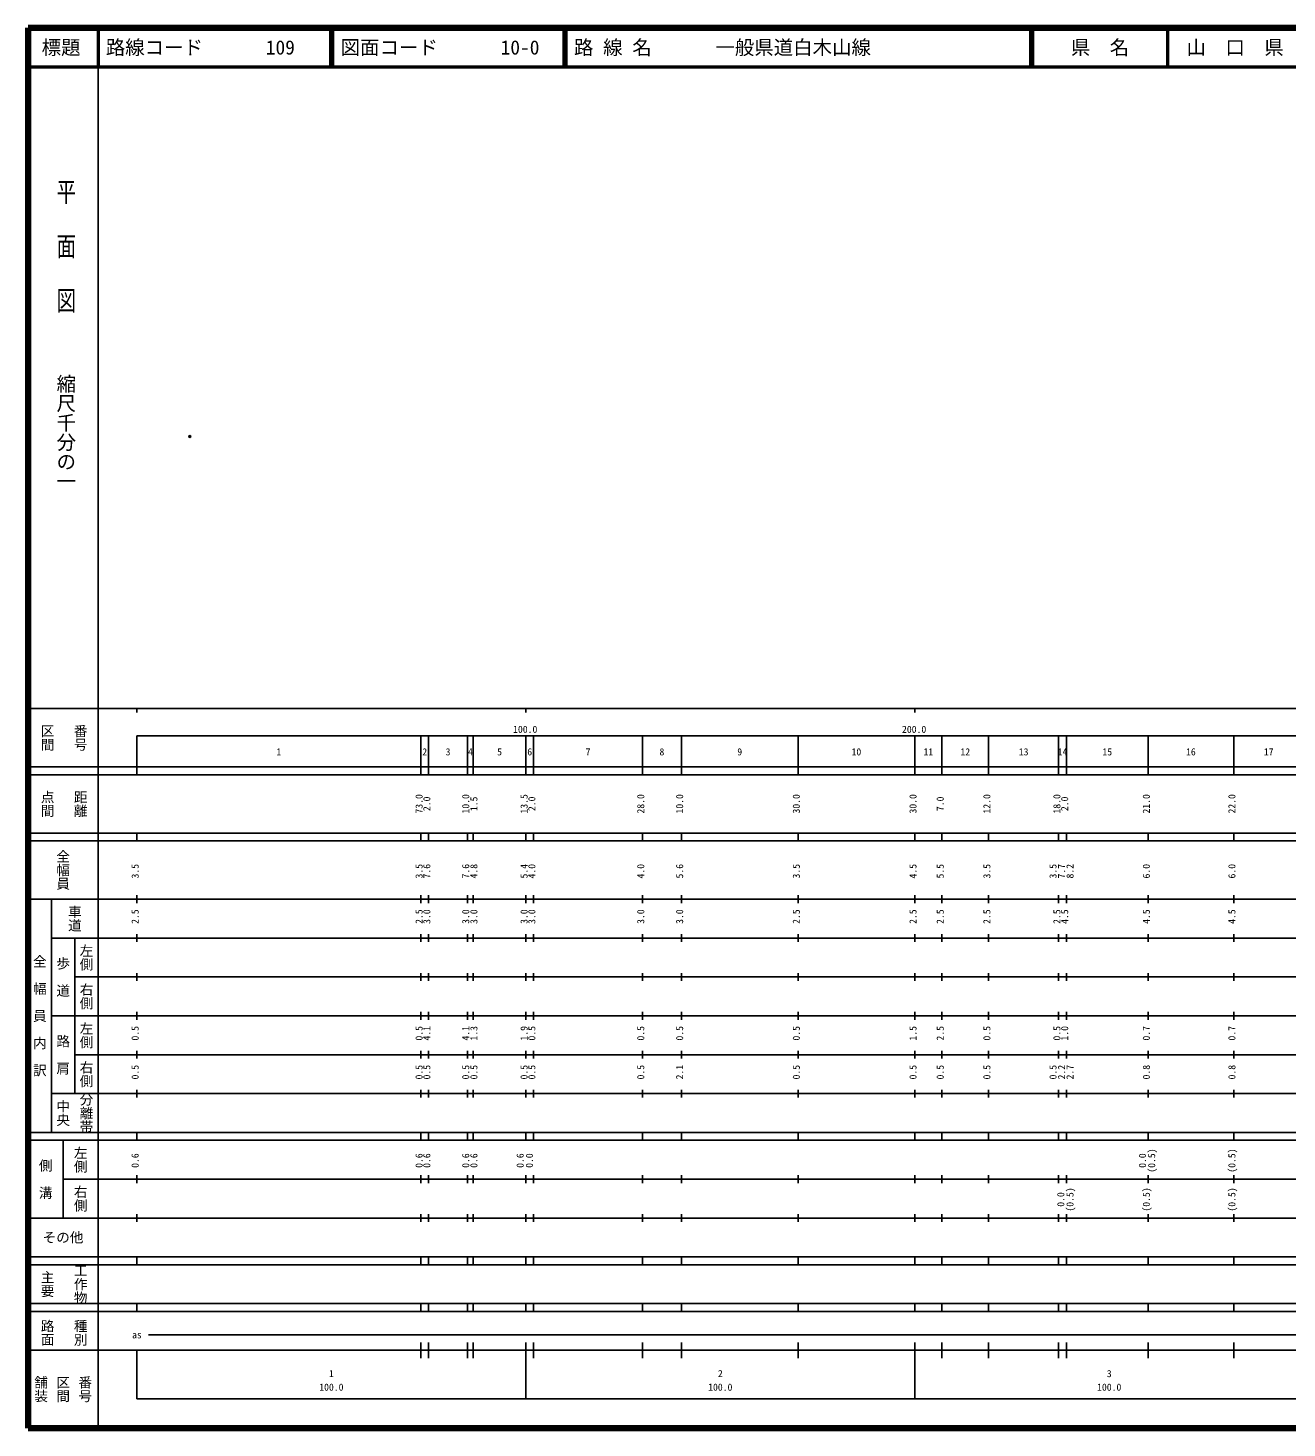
# Model space of a CAD drawing. Units: millimetres on the paper. Extents: x 40 to 680, y 20 to 380.
# Drawn here: x 40 to 363.7, y 20 to 380 of the extents above; entities that cross this region are included whole.
import ezdxf
from ezdxf.enums import TextEntityAlignment as Align

# ---------------------------------------------------------------- set-up
doc = ezdxf.new("R2010")
doc.units = ezdxf.units.MM
doc.header["$PDMODE"] = 32
doc.header["$PDSIZE"] = 0.5
doc.layers.add('M-OTRS', color=6, linetype='Continuous')
doc.layers.add('M-TTL-TXT', color=7, linetype='Continuous')
for name, color, linetype, lineweight in [('M-TTL', 2, 'Continuous', 140), ('M-TTL-BAND', 7, 'Continuous', 25), ('M-TTL-LINE', 7, 'Continuous', 50)]:
    doc.layers.add(name, color=color, linetype=linetype, lineweight=lineweight)
doc.styles.add('@ＭＳ ゴシック', font='')
doc.styles.add('ＭＳ ゴシック', font='')
doc.styles.get('@ＭＳ ゴシック').set_extended_font_data('@MS Gothic')
doc.styles.get('ＭＳ ゴシック').set_extended_font_data('MS Gothic')

msp = doc.modelspace()

# ---------------------------------------------------------------- linework, layer by layer
at = {"layer": 'M-OTRS'}
msp.add_point((81.578, 274.964), dxfattribs=at)
at = {"layer": 'M-TTL'}
for p, q in [((40, 380), (40, 20)), ((680, 380), (40, 380)), ((40, 20), (680, 20))]:
    msp.add_line(p, q, dxfattribs=at)
at = {"layer": 'M-TTL-BAND'}
for p, q in [((58, 370), (58, 20)), ((40, 205), (579, 205)), ((68, 205), (68, 204)), ((168, 205), (168, 204)), ((268, 205), (268, 204)), ((68, 198), (579, 198)), ((68, 198), (68, 188)), ((141, 188), (141, 198)), ((143, 188), (143, 198)), ((153, 188), (153, 198)), ((154.5, 188), (154.5, 198)), ((168, 188), (168, 198)), ((170, 188), (170, 198)), ((198, 188), (198, 198)), ((208, 188), (208, 198)), ((238, 188), (238, 198)), ((268, 188), (268, 198)), ((275, 188), (275, 198)), ((287, 188), (287, 198)), ((305, 188), (305, 198)), ((307, 188), (307, 198)), ((328, 188), (328, 198)), ((350, 188), (350, 198)), ((40, 190), (579, 190)), ((40, 188), (579, 188)), ((40, 173), (579, 173)), ((68, 171), (68, 173)), ((141, 171), (141, 173)), ((143, 171), (143, 173)), ((153, 171), (153, 173)), ((154.5, 171), (154.5, 173)), ((168, 171), (168, 173)), ((170, 171), (170, 173)), ((198, 171), (198, 173)), ((208, 171), (208, 173)), ((238, 171), (238, 173)), ((268, 171), (268, 173)), ((275, 171), (275, 173)), ((287, 171), (287, 173)), ((305, 171), (305, 173)), ((307, 171), (307, 173)), ((328, 171), (328, 173)), ((350, 171), (350, 173)), ((40, 171), (579, 171)), ((40, 156), (579, 156)), ((46, 96), (46, 156)), ((68, 155), (68, 157)), ((141, 155), (141, 157)), ((143, 155), (143, 157)), ((153, 155), (153, 157)), ((154.5, 155), (154.5, 157)), ((168, 155), (168, 157)), ((170, 155), (170, 157)), ((198, 155), (198, 157)), ((208, 155), (208, 157)), ((238, 155), (238, 157)), ((268, 155), (268, 157)), ((275, 155), (275, 157)), ((287, 155), (287, 157)), ((305, 155), (305, 157)), ((307, 155), (307, 157)), ((328, 155), (328, 157)), ((350, 155), (350, 157)), ((46, 146), (579, 146)), ((52, 146), (52, 106)), ((68, 145), (68, 147)), ((141, 145), (141, 147)), ((143, 145), (143, 147)), ((153, 145), (153, 147)), ((154.5, 145), (154.5, 147)), ((168, 145), (168, 147)), ((170, 145), (170, 147)), ((198, 145), (198, 147)), ((208, 145), (208, 147)), ((238, 145), (238, 147)), ((268, 145), (268, 147)), ((275, 145), (275, 147)), ((287, 145), (287, 147)), ((305, 145), (305, 147)), ((307, 145), (307, 147)), ((328, 145), (328, 147)), ((350, 145), (350, 147)), ((68, 135), (68, 137)), ((141, 135), (141, 137)), ((143, 135), (143, 137)), ((153, 135), (153, 137)), ((154.5, 135), (154.5, 137)), ((168, 135), (168, 137)), ((170, 135), (170, 137)), ((198, 135), (198, 137)), ((208, 135), (208, 137)), ((238, 135), (238, 137)), ((268, 135), (268, 137)), ((275, 135), (275, 137)), ((287, 135), (287, 137)), ((305, 135), (305, 137)), ((307, 135), (307, 137)), ((328, 135), (328, 137)), ((350, 135), (350, 137)), ((52, 136), (579, 136)), ((46, 126), (579, 126)), ((68, 125), (68, 127)), ((141, 125), (141, 127)), ((143, 125), (143, 127)), ((153, 125), (153, 127)), ((154.5, 125), (154.5, 127)), ((168, 125), (168, 127)), ((170, 125), (170, 127)), ((198, 125), (198, 127)), ((208, 125), (208, 127)), ((238, 125), (238, 127)), ((268, 125), (268, 127)), ((275, 125), (275, 127)), ((287, 125), (287, 127)), ((305, 125), (305, 127)), ((307, 125), (307, 127)), ((328, 125), (328, 127)), ((350, 125), (350, 127)), ((52, 116), (579, 116)), ((68, 115), (68, 117)), ((141, 115), (141, 117)), ((143, 115), (143, 117)), ((153, 115), (153, 117)), ((154.5, 115), (154.5, 117)), ((168, 115), (168, 117)), ((170, 115), (170, 117)), ((198, 115), (198, 117)), ((208, 115), (208, 117)), ((238, 115), (238, 117)), ((268, 115), (268, 117)), ((275, 115), (275, 117)), ((287, 115), (287, 117)), ((305, 115), (305, 117)), ((307, 115), (307, 117)), ((328, 115), (328, 117)), ((350, 115), (350, 117)), ((46, 106), (579, 106)), ((68, 105), (68, 107)), ((141, 105), (141, 107)), ((143, 105), (143, 107)), ((153, 105), (153, 107)), ((154.5, 105), (154.5, 107)), ((168, 105), (168, 107)), ((170, 105), (170, 107)), ((198, 105), (198, 107)), ((208, 105), (208, 107)), ((238, 105), (238, 107)), ((268, 105), (268, 107)), ((275, 105), (275, 107)), ((287, 105), (287, 107)), ((305, 105), (305, 107)), ((307, 105), (307, 107)), ((328, 105), (328, 107)), ((350, 105), (350, 107)), ((40, 96), (579, 96)), ((40, 94), (579, 94)), ((49, 94), (49, 74)), ((68, 94), (68, 96)), ((141, 94), (141, 96)), ((143, 94), (143, 96)), ((153, 94), (153, 96)), ((154.5, 94), (154.5, 96)), ((168, 94), (168, 96)), ((170, 94), (170, 96)), ((198, 94), (198, 96)), ((208, 94), (208, 96)), ((238, 94), (238, 96)), ((268, 94), (268, 96)), ((275, 94), (275, 96)), ((287, 94), (287, 96)), ((305, 94), (305, 96)), ((307, 94), (307, 96)), ((328, 94), (328, 96)), ((350, 94), (350, 96)), ((49, 84), (579, 84)), ((68, 83), (68, 85)), ((141, 83), (141, 85)), ((143, 83), (143, 85)), ((153, 83), (153, 85)), ((154.5, 83), (154.5, 85)), ((168, 83), (168, 85)), ((170, 83), (170, 85)), ((198, 83), (198, 85)), ((208, 83), (208, 85)), ((238, 83), (238, 85)), ((268, 83), (268, 85)), ((275, 83), (275, 85)), ((287, 83), (287, 85)), ((305, 83), (305, 85)), ((307, 83), (307, 85)), ((328, 83), (328, 85)), ((350, 83), (350, 85)), ((40, 74), (579, 74)), ((68, 73), (68, 75)), ((141, 73), (141, 75)), ((143, 73), (143, 75)), ((153, 73), (153, 75)), ((154.5, 73), (154.5, 75)), ((168, 73), (168, 75)), ((170, 73), (170, 75)), ((198, 73), (198, 75)), ((208, 73), (208, 75)), ((238, 73), (238, 75)), ((268, 73), (268, 75)), ((275, 73), (275, 75)), ((287, 73), (287, 75)), ((305, 73), (305, 75)), ((307, 73), (307, 75)), ((328, 73), (328, 75)), ((350, 73), (350, 75)), ((40, 64), (579, 64)), ((40, 62), (579, 62)), ((68, 62), (68, 64)), ((141, 62), (141, 64)), ((143, 62), (143, 64)), ((153, 62), (153, 64)), ((154.5, 62), (154.5, 64)), ((168, 62), (168, 64)), ((170, 62), (170, 64)), ((198, 62), (198, 64)), ((208, 62), (208, 64)), ((238, 62), (238, 64)), ((268, 62), (268, 64)), ((275, 62), (275, 64)), ((287, 62), (287, 64)), ((305, 62), (305, 64)), ((307, 62), (307, 64)), ((328, 62), (328, 64)), ((350, 62), (350, 64)), ((40, 52), (579, 52)), ((68, 50), (68, 52)), ((141, 50), (141, 52)), ((143, 50), (143, 52)), ((153, 50), (153, 52)), ((154.5, 50), (154.5, 52)), ((168, 50), (168, 52)), ((170, 50), (170, 52)), ((198, 50), (198, 52)), ((208, 50), (208, 52)), ((238, 50), (238, 52)), ((268, 50), (268, 52)), ((275, 50), (275, 52)), ((287, 50), (287, 52)), ((305, 50), (305, 52)), ((307, 50), (307, 52)), ((328, 50), (328, 52)), ((350, 50), (350, 52)), ((40, 50), (579, 50)), ((71, 44), (565, 44)), ((40, 40), (579, 40)), ((68, 40), (68, 27.5)), ((141, 38), (141, 42)), ((143, 38), (143, 42)), ((153, 38), (153, 42)), ((154.5, 38), (154.5, 42)), ((168, 27.5), (168, 42)), ((170, 38), (170, 42)), ((198, 38), (198, 42)), ((208, 38), (208, 42)), ((238, 38), (238, 42)), ((268, 27.5), (268, 42)), ((275, 38), (275, 42)), ((287, 38), (287, 42)), ((305, 38), (305, 42)), ((307, 38), (307, 42)), ((328, 38), (328, 42)), ((350, 38), (350, 42)), ((68, 27.5), (579, 27.5))]:
    msp.add_line(p, q, dxfattribs=at)
at = {"layer": 'M-TTL-LINE'}
for p, q in [((58, 380), (58, 370)), ((117.75, 380), (117.75, 370)), ((118.25, 380), (118.25, 370)), ((177.75, 380), (177.75, 370)), ((178.25, 380), (178.25, 370)), ((297.75, 380), (297.75, 370)), ((298.25, 380), (298.25, 370)), ((333, 380), (333, 370)), ((40, 370), (680, 370))]:
    msp.add_line(p, q, dxfattribs=at)

# ---------------------------------------------------------------- texts
at = {"layer": 'M-TTL-BAND', "style": '@ＭＳ ゴシック', "width": 1.4}
msp.add_text('平  面  図', height=3.666, rotation=270, dxfattribs=at).set_placement((49.777, 306.475), align=Align.MIDDLE_RIGHT)
at = {"layer": 'M-TTL-BAND', "style": '@ＭＳ ゴシック'}
msp.add_text('縮尺千分の一', height=3.666, rotation=270, dxfattribs=at).set_placement((49.777, 261.03), align=Align.MIDDLE_RIGHT)
for s, p in [('区間', (45, 197.5)), ('番号', (53.5, 197.5)), ('点間', (45, 180.5)), ('距離', (53.5, 180.5)), ('全幅員', (49, 163.5)), ('車道', (52, 151)), ('左側', (55, 141)), ('全\u3000幅\u3000員\u3000内\u3000訳', (43, 126)), ('歩\u3000道', (49, 136)), ('右側', (55, 131)), ('左側', (55, 121)), ('路\u3000肩', (49, 116)), ('右側', (55, 111)), ('分離帯', (55, 101)), ('中央', (49, 101)), ('左側', (53.5, 89)), ('側\u3000溝', (44.5, 84)), ('右側', (53.5, 79)), ('工作物', (53.5, 57)), ('主要', (45, 57)), ('路面', (45, 44.5)), ('種別', (53.5, 44.5)), ('舗装', (43.333, 30)), ('区間', (49, 30)), ('番号', (54.667, 30))]:
    msp.add_text(s, height=2.566, rotation=270, dxfattribs=at).set_placement(p, align=Align.MIDDLE_CENTER)
at = {"layer": 'M-TTL-BAND', "style": 'ＭＳ ゴシック'}
for s, p in [('100.0', (167.844, 198.195)), ('200.0', (267.844, 198.195)), ('1', (104.5, 192.405)), ('2', (142, 192.405)), ('3', (148, 192.405)), ('4', (153.75, 192.405)), ('5', (161.25, 192.405)), ('6', (169, 192.405)), ('7', (184, 192.405)), ('8', (203, 192.405)), ('9', (223, 192.405)), ('10', (253, 192.405)), ('11', (271.5, 192.405)), ('12', (281, 192.405)), ('13', (296, 192.405)), ('14', (306, 192.405)), ('15', (317.5, 192.405)), ('16', (339, 192.405)), ('17', (359, 192.405)), ('as', (68, 42.5)), ('1', (118, 32.523)), ('2', (218, 32.523)), ('3', (318, 32.523)), ('100.0', (118, 29.033)), ('100.0', (218, 29.033)), ('100.0', (318, 29.033))]:
    msp.add_text(s, height=1.833, dxfattribs=at).set_placement(p, align=Align.BOTTOM_CENTER)
for s, p in [('73.0', (142, 180.5)), ('2.0', (144, 180.5)), ('10.0', (154, 180.5)), ('1.5', (156.1, 180.5)), ('13.5', (169, 180.5)), ('2.0', (171, 180.5)), ('28.0', (199, 180.5)), ('10.0', (209, 180.5)), ('30.0', (239, 180.5)), ('30.0', (269, 180.5)), ('7.0', (276, 180.5)), ('12.0', (288, 180.5)), ('18.0', (306, 180.5)), ('2.0', (308, 180.5)), ('21.0', (329, 180.5)), ('22.0', (351, 180.5)), ('3.5', (69, 163.174)), ('3.5', (142, 163.174)), ('7.6', (144, 163.174)), ('7.6', (154, 163.174)), ('4.8', (156.1, 163.174)), ('5.4', (169, 163.174)), ('4.0', (171, 163.174)), ('4.0', (199, 163.174)), ('5.6', (209, 163.174)), ('3.5', (239, 163.174)), ('4.5', (269, 163.174)), ('5.5', (276, 163.174)), ('3.5', (288, 163.174)), ('3.5', (305, 163.174)), ('7.7', (307.2, 163.174)), ('8.2', (309.37, 163.174)), ('6.0', (329, 163.174)), ('6.0', (351, 163.174)), ('2.5', (69, 151.5)), ('2.5', (142, 151.5)), ('3.0', (144, 151.5)), ('3.0', (154, 151.5)), ('3.0', (156.1, 151.5)), ('3.0', (169, 151.5)), ('3.0', (171, 151.5)), ('3.0', (199, 151.5)), ('3.0', (209, 151.5)), ('2.5', (239, 151.5)), ('2.5', (269, 151.5)), ('2.5', (276, 151.5)), ('2.5', (288, 151.5)), ('2.5', (306, 151.5)), ('4.5', (308, 151.5)), ('4.5', (329, 151.5)), ('4.5', (351, 151.5)), ('0.5', (69, 121.5)), ('0.5', (142, 121.5)), ('4.1', (144, 121.5)), ('4.1', (154, 121.5)), ('1.3', (156.1, 121.5)), ('1.9', (169, 121.5)), ('0.5', (171, 121.5)), ('0.5', (199, 121.5)), ('0.5', (209, 121.5)), ('0.5', (239, 121.5)), ('1.5', (269, 121.5)), ('2.5', (276, 121.5)), ('0.5', (288, 121.5)), ('0.5', (306, 121.5)), ('1.0', (308, 121.5)), ('0.7', (329, 121.5)), ('0.7', (351, 121.5)), ('0.5', (69, 111.5)), ('0.5', (142, 111.5)), ('0.5', (144, 111.5)), ('0.5', (154, 111.5)), ('0.5', (156.1, 111.5)), ('0.5', (169, 111.5)), ('0.5', (171, 111.5)), ('0.5', (199, 111.5)), ('2.1', (209, 111.5)), ('0.5', (239, 111.5)), ('0.5', (269, 111.5)), ('0.5', (276, 111.5)), ('0.5', (288, 111.5)), ('0.5', (305, 111.5)), ('2.2', (307.2, 111.5)), ('2.7', (309.37, 111.5)), ('0.8', (329, 111.5)), ('0.8', (351, 111.5)), ('0.6', (69, 88.764)), ('0.6', (142, 88.764)), ('0.6', (144, 88.764)), ('0.6', (154, 88.764)), ('0.6', (156.1, 88.764)), ('0.6', (168, 88.764)), ('0.0', (170.37, 88.764)), ('0.0', (328, 88.764)), ('(0.5)', (330.37, 88.764)), ('(0.5)', (351, 88.764)), ('0.0', (307, 78.764)), ('(0.5)', (309.37, 78.764)), ('(0.5)', (329, 78.764)), ('(0.5)', (351, 78.764))]:
    msp.add_text(s, height=1.833, rotation=90, dxfattribs=at).set_placement(p, align=Align.BOTTOM_CENTER)
msp.add_text('その他', height=2.566, dxfattribs=at).set_placement((49, 69), align=Align.MIDDLE_CENTER)
at = {"layer": 'M-TTL-TXT', "style": 'ＭＳ ゴシック'}
for s, p in [('標題', (48.5, 375)), ('県\u3000名', (315.625, 375)), ('山\u3000口\u3000県', (350.375, 375))]:
    msp.add_text(s, height=3.666, dxfattribs=at).set_placement(p, align=Align.MIDDLE_CENTER)
for s, p in [('路線コード', (60, 375)), ('109', (101.142, 375)), ('図面コード', (120.38, 375)), ('10-0', (161.521, 375)), ('路 線 名', (180.38, 375)), ('一般県道白木山線', (216.734, 375))]:
    msp.add_text(s, height=3.666, dxfattribs=at).set_placement(p, align=Align.MIDDLE_LEFT)

doc.saveas('drawing.dxf')
